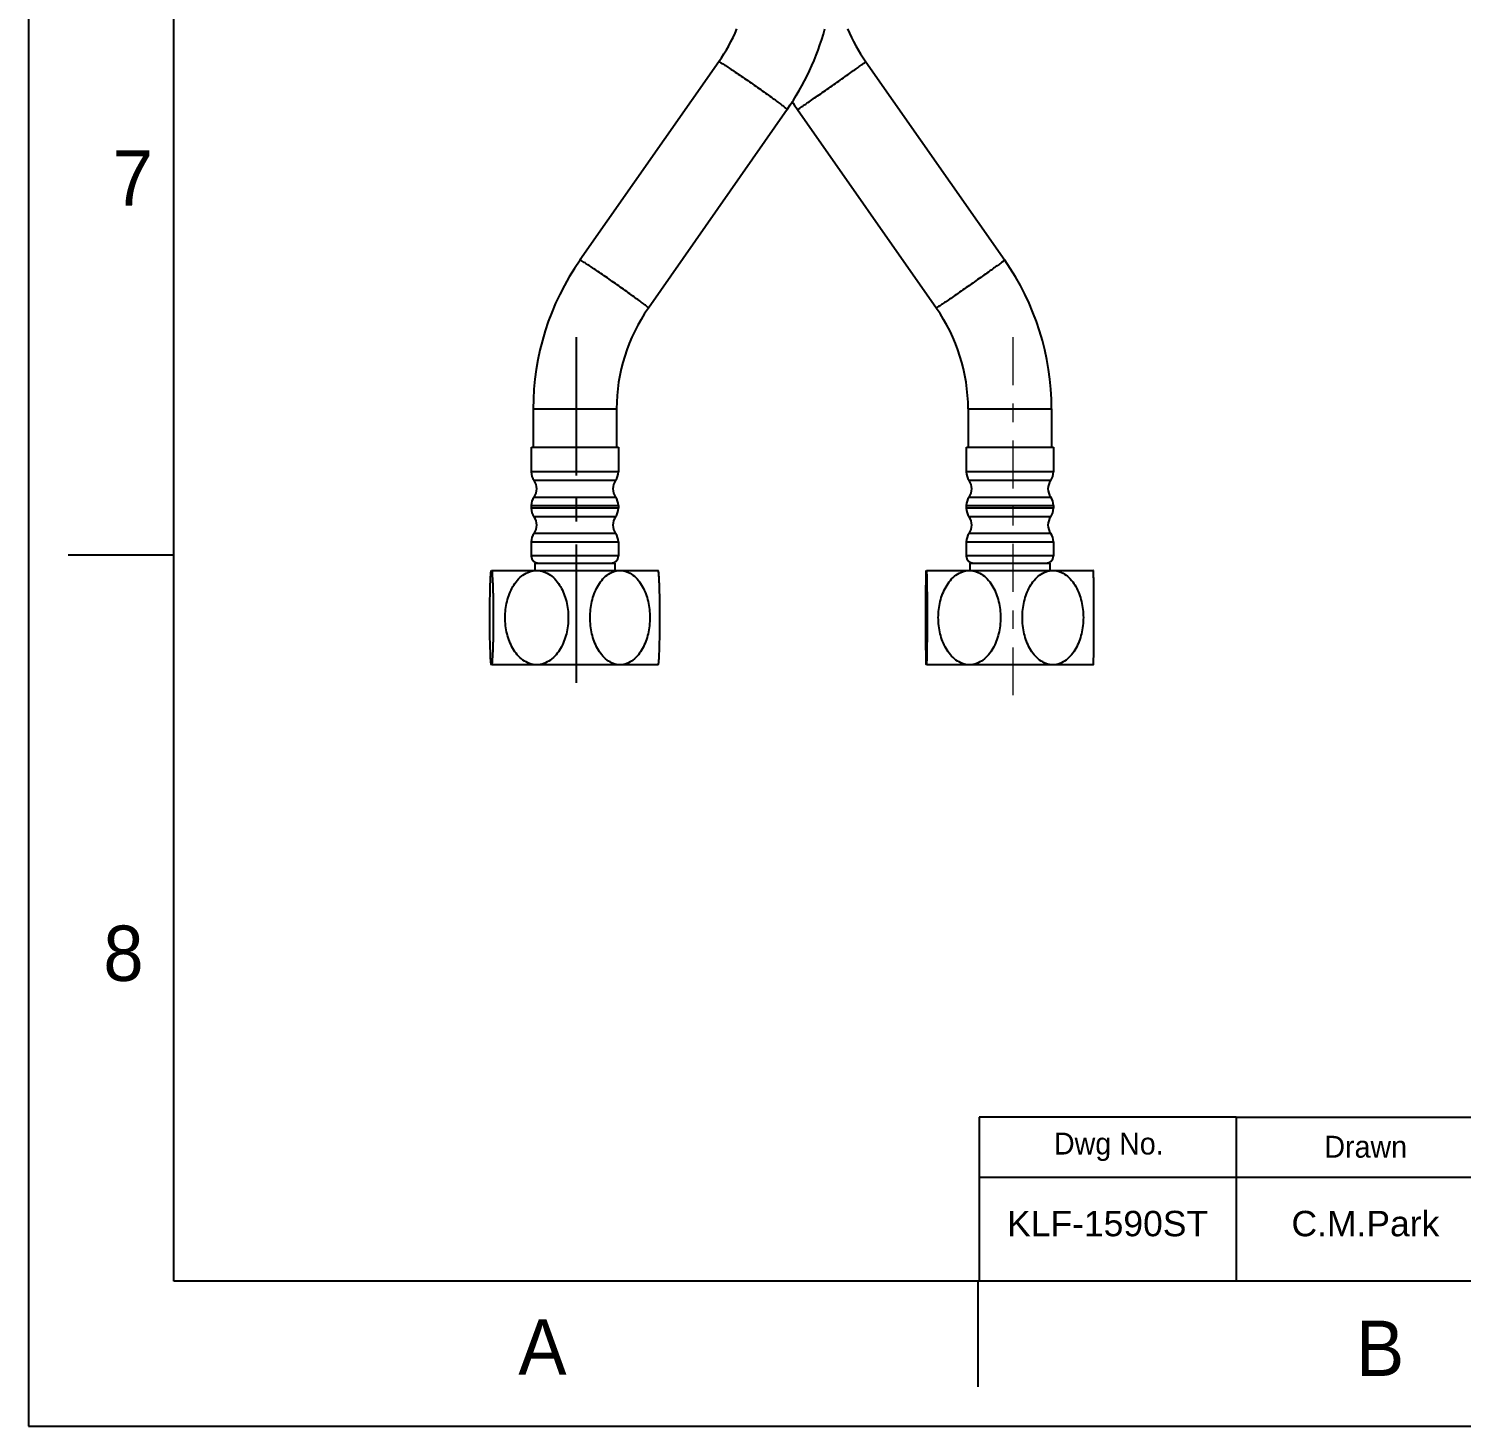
# Model space of a CAD drawing. Extents: x 14141 to 14735, y -16276 to -15436.
# Drawn here: x 14140.5 to 14338, y -16276.1 to -16083.6 of the extents above; entities that cross this region are included whole.
import ezdxf

# ---------------------------------------------------------------- set-up
doc = ezdxf.new("R2010")
doc.units = 0
doc.header["$MEASUREMENT"] = 0
doc.linetypes.add('CENTER', pattern=[47.5, 22, -8.5, 8.5, -8.5])
doc.linetypes.add('CENTER2', pattern=[28.575, 19.05, -3.175, 3.175, -3.175])
doc.layers.get('0').update_dxf_attribs({"linetype": 'CONTINUOUS'})
for name, color, linetype in [('CENTER', 1, 'CENTER2'), ('FORM', 7, 'CONTINUOUS'), ('TEXT', 2, 'CONTINUOUS')]:
    doc.layers.add(name, color=color, linetype=linetype)
doc.styles.add('ARIAL', font='arial.ttf')
doc.styles.get("Standard").update_dxf_attribs({"font": 'Gulim.ttf'})

msp = doc.modelspace()

# ---------------------------------------------------------------- linework, layer by layer
at = {"color": 7, "linetype": 'Continuous'}
for p, q in [((14235.64, -16088.1), (14216.51, -16115.45)), ((14235.64, -16088.1), (14235.65, -16088.1)), ((14255.9, -16088.1), (14275.05, -16115.45)), ((14245.06, -16094.69), (14225.94, -16122.04)), ((14246.48, -16094.69), (14246.48, -16094.69)), ((14246.48, -16094.69), (14265.63, -16122.04)), ((14216.52, -16115.45), (14216.51, -16115.45)), ((14265.63, -16122.04), (14265.63, -16122.04)), ((14210.05, -16135.95), (14221.55, -16135.95)), ((14210.05, -16135.95), (14210.05, -16141.19)), ((14221.55, -16135.95), (14221.55, -16141.19)), ((14270.01, -16135.95), (14281.51, -16135.95)), ((14270.01, -16135.95), (14270.01, -16141.19)), ((14281.51, -16135.95), (14281.51, -16141.19)), ((14209.8, -16141.19), (14209.8, -16144.63)), ((14209.81, -16141.19), (14221.8, -16141.19)), ((14221.8, -16141.19), (14221.8, -16144.63)), ((14269.76, -16141.19), (14269.76, -16144.63)), ((14269.77, -16141.19), (14281.76, -16141.19)), ((14281.76, -16141.19), (14281.76, -16144.63)), ((14221.8, -16144.63), (14209.8, -16144.63)), ((14221.43, -16145.79), (14210.18, -16145.79)), ((14281.76, -16144.63), (14269.76, -16144.63)), ((14281.39, -16145.79), (14270.14, -16145.79)), ((14210.18, -16148.08), (14221.43, -16148.08)), ((14270.14, -16148.08), (14281.39, -16148.08)), ((14209.8, -16149.25), (14221.8, -16149.25)), ((14209.8, -16149.25), (14209.8, -16149.63)), ((14221.8, -16149.63), (14209.8, -16149.63)), ((14221.8, -16149.25), (14221.8, -16149.63)), ((14269.76, -16149.25), (14281.76, -16149.25)), ((14269.76, -16149.25), (14269.76, -16149.63)), ((14281.76, -16149.63), (14269.76, -16149.63)), ((14281.76, -16149.25), (14281.76, -16149.63)), ((14221.43, -16150.79), (14210.18, -16150.79)), ((14281.39, -16150.79), (14270.14, -16150.79)), ((14209.8, -16154.25), (14221.8, -16154.25)), ((14209.8, -16154.25), (14209.8, -16156.19)), ((14210.18, -16153.08), (14221.43, -16153.08)), ((14221.8, -16154.25), (14221.8, -16156.19)), ((14269.76, -16154.25), (14281.76, -16154.25)), ((14269.76, -16154.25), (14269.76, -16156.19)), ((14270.14, -16153.08), (14281.39, -16153.08)), ((14281.76, -16154.25), (14281.76, -16156.19)), ((14221.8, -16156.19), (14209.8, -16156.19)), ((14281.76, -16156.19), (14269.76, -16156.19)), ((14204.28, -16158.26), (14204.3, -16158.19)), ((14204.29, -16158.23), (14204.32, -16158.19)), ((14204.31, -16158.19), (14227.3, -16158.19)), ((14210.3, -16157.19), (14210.3, -16158.19)), ((14210.31, -16157.19), (14221.3, -16157.19)), ((14221.3, -16157.19), (14221.3, -16158.19)), ((14227.33, -16158.26), (14227.3, -16158.19)), ((14264.26, -16158.22), (14264.26, -16158.19)), ((14264.26, -16158.19), (14264.27, -16158.19)), ((14264.27, -16158.19), (14287.26, -16158.19)), ((14270.26, -16157.19), (14270.26, -16158.19)), ((14270.27, -16157.19), (14281.26, -16157.19)), ((14281.26, -16157.19), (14281.26, -16158.19)), ((14287.27, -16158.22), (14287.26, -16158.19)), ((14204.29, -16171.14), (14204.27, -16171.06)), ((14204.3, -16171.19), (14204.28, -16171.11)), ((14204.32, -16171.19), (14204.29, -16171.15)), ((14227.3, -16171.19), (14204.31, -16171.19)), ((14227.3, -16171.19), (14227.33, -16171.11)), ((14227.32, -16171.14), (14227.34, -16171.06)), ((14264.26, -16171.19), (14264.26, -16171.16)), ((14264.27, -16171.19), (14264.26, -16171.18)), ((14264.27, -16171.18), (14264.27, -16171.19)), ((14287.26, -16171.19), (14264.27, -16171.19)), ((14287.26, -16171.19), (14287.27, -16171.16))]:
    msp.add_line(p, q, dxfattribs=at)
for centre, radius, start, end in [((14215.7, -16074.16), 24.33, 325.0497, 337.2577), ((14215.51, -16074.08), 36.03, 325.1059, 344.7401), ((14275.83, -16074.16), 24.32, 202.769, 214.9788), ((14275.73, -16074.22), 35.7, 212.7536, 214.9951), ((14245.83, -16135.95), 35.77, 145.0354, 180.0023), ((14245.76, -16135.95), 35.75, 359.9997, 34.9955), ((14245.83, -16135.95), 24.27, 145.0371, 180.0034), ((14245.76, -16135.95), 24.25, 359.9996, 34.9953), ((14211.8, -16144.63), 2, 180, 215.6591), ((14208.55, -16146.96), 2, 0.59, 35.6591), ((14223.05, -16146.96), 2, 144.3409, 179.41), ((14219.8, -16144.63), 2, 324.3409, 0), ((14271.76, -16144.63), 2, 180, 215.6591), ((14268.51, -16146.96), 2, 0.59, 35.6591), ((14283.01, -16146.96), 2, 144.3409, 179.41), ((14279.76, -16144.63), 2, 324.3409, 0), ((14211.8, -16149.25), 2, 144.3409, 180), ((14208.55, -16146.92), 2, 324.3409, 359.41), ((14223.05, -16146.92), 2, 180.59, 215.6591), ((14219.8, -16149.25), 2, 0, 35.6591), ((14271.76, -16149.25), 2, 144.3409, 180), ((14268.51, -16146.92), 2, 324.3409, 359.41), ((14283.01, -16146.92), 2, 180.59, 215.6591), ((14279.76, -16149.25), 2, 0, 35.6591), ((14211.8, -16149.63), 2, 180, 215.6591), ((14219.8, -16149.63), 2, 324.3409, 0), ((14271.76, -16149.63), 2, 180, 215.6591), ((14279.76, -16149.63), 2, 324.3409, 0), ((14208.55, -16151.96), 2, 0.59, 35.6591), ((14208.55, -16151.92), 2, 324.3409, 359.41), ((14223.05, -16151.96), 2, 144.3409, 179.41), ((14223.05, -16151.92), 2, 180.59, 215.6591), ((14268.51, -16151.96), 2, 0.59, 35.6591), ((14268.51, -16151.92), 2, 324.3409, 359.41), ((14283.01, -16151.96), 2, 144.3409, 179.41), ((14283.01, -16151.92), 2, 180.59, 215.6591), ((14211.8, -16154.25), 2, 144.3409, 180), ((14219.8, -16154.25), 2, 0, 35.6591), ((14271.76, -16154.25), 2, 144.3409, 180), ((14279.76, -16154.25), 2, 0, 35.6591), ((14210.8, -16156.19), 1, 180, 270), ((14220.8, -16156.19), 1, 270, 0), ((14270.76, -16156.19), 1, 180, 270), ((14280.76, -16156.19), 1, 270, 0)]:
    msp.add_arc(centre, radius, start, end, dxfattribs=at)
for points, knots in [([(14235.65, -16088.1), (14235.7, -16088.1), (14235.85, -16088.21), (14236.16, -16088.37), (14236.62, -16088.67), (14237.23, -16089.07), (14237.95, -16089.55), (14239.07, -16090.31), (14240.53, -16091.32), (14241.98, -16092.35), (14243.06, -16093.13), (14243.74, -16093.63), (14244.29, -16094.04), (14244.66, -16094.33), (14244.88, -16094.5), (14244.98, -16094.59), (14245.03, -16094.65), (14245.07, -16094.68), (14245.06, -16094.69)], [0, 0, 0, 0, 0.013451, 0.044946, 0.093417, 0.157085, 0.233575, 0.320022, 0.5096, 0.697706, 0.782366, 0.856447, 0.917174, 0.962294, 0.978458, 0.990152, 0.997288, 1, 1, 1, 1]), ([(14246.48, -16094.69), (14246.5, -16094.69), (14246.53, -16094.66), (14246.61, -16094.62), (14246.73, -16094.54), (14246.97, -16094.38), (14247.38, -16094.11), (14247.96, -16093.71), (14248.68, -16093.22), (14249.79, -16092.45), (14250.97, -16091.63), (14252.16, -16090.79), (14253.03, -16090.18), (14253.82, -16089.61), (14254.52, -16089.12), (14255.02, -16088.76), (14255.35, -16088.52), (14255.55, -16088.37), (14255.69, -16088.26), (14255.82, -16088.18), (14255.86, -16088.13), (14255.91, -16088.11), (14255.9, -16088.1)], [0, 0, 0, 0, 0.003119, 0.010951, 0.023443, 0.040487, 0.087508, 0.150234, 0.226282, 0.312749, 0.503504, 0.600531, 0.693726, 0.779546, 0.854721, 0.916383, 0.941397, 0.962192, 0.978586, 0.99041, 0.997558, 1, 1, 1, 1]), ([(14225.94, -16122.04), (14225.94, -16122.03), (14225.9, -16121.99), (14225.86, -16121.94), (14225.75, -16121.85), (14225.54, -16121.68), (14225.16, -16121.39), (14224.61, -16120.97), (14223.93, -16120.48), (14222.85, -16119.7), (14221.41, -16118.67), (14219.94, -16117.66), (14218.82, -16116.9), (14218.1, -16116.41), (14217.5, -16116.02), (14217.03, -16115.71), (14216.72, -16115.55), (14216.57, -16115.45), (14216.52, -16115.45)], [0, 0, 0, 0, 0.002712, 0.009848, 0.021542, 0.037706, 0.082826, 0.143553, 0.217634, 0.302294, 0.4904, 0.679978, 0.766425, 0.842915, 0.906583, 0.955054, 0.986549, 1, 1, 1, 1]), ([(14275.05, -16115.45), (14275.06, -16115.45), (14275, -16115.48), (14274.96, -16115.53), (14274.84, -16115.61), (14274.7, -16115.72), (14274.5, -16115.86), (14274.17, -16116.11), (14273.66, -16116.47), (14272.97, -16116.96), (14272.17, -16117.53), (14271.31, -16118.13), (14270.11, -16118.97), (14268.94, -16119.79), (14267.82, -16120.57), (14267.11, -16121.06), (14266.52, -16121.46), (14266.12, -16121.73), (14265.88, -16121.89), (14265.76, -16121.97), (14265.68, -16122.01), (14265.64, -16122.04), (14265.63, -16122.04)], [0, 0, 0, 0, 0.002442, 0.00959, 0.021414, 0.037808, 0.058603, 0.083617, 0.145279, 0.220454, 0.306274, 0.399469, 0.496496, 0.687251, 0.773718, 0.849766, 0.912492, 0.959513, 0.976557, 0.989049, 0.996881, 1, 1, 1, 1]), ([(14204.08, -16164.69), (14204.08, -16163.99), (14204.09, -16162.65), (14204.12, -16161.03), (14204.16, -16159.85), (14204.19, -16159.14), (14204.23, -16158.62), (14204.26, -16158.33), (14204.29, -16158.23)], [0, 0, 0, 0, 0.322331, 0.622349, 0.75464, 0.867435, 0.952423, 1, 1, 1, 1]), ([(14204.32, -16158.19), (14204.34, -16158.19), (14204.35, -16158.27), (14204.38, -16158.38), (14204.4, -16158.59), (14204.43, -16158.98), (14204.47, -16159.61), (14204.5, -16160.46), (14204.53, -16161.44), (14204.55, -16162.86), (14204.56, -16163.95), (14204.56, -16164.69)], [0, 0, 0, 0, 0.007871, 0.027864, 0.059633, 0.101809, 0.211483, 0.346022, 0.49724, 0.659362, 1, 1, 1, 1]), ([(14206.19, -16164.69), (14206.19, -16163.94), (14206.36, -16162.46), (14207.15, -16160.4), (14208.5, -16158.72), (14209.88, -16158.19), (14210.55, -16158.19)], [0, 0, 0, 0, 0.261751, 0.519044, 0.76646, 1, 1, 1, 1]), ([(14210.55, -16158.19), (14211.21, -16158.19), (14212.59, -16158.72), (14213.94, -16160.4), (14214.73, -16162.46), (14214.9, -16163.94), (14214.9, -16164.69)], [0, 0, 0, 0, 0.233538, 0.480949, 0.738254, 1, 1, 1, 1]), ([(14217.91, -16164.69), (14217.91, -16163.94), (14218.07, -16162.47), (14218.82, -16160.42), (14220.08, -16158.74), (14221.4, -16158.19), (14222.03, -16158.19)], [0, 0, 0, 0, 0.266679, 0.527096, 0.773472, 1, 1, 1, 1]), ([(14222.03, -16158.19), (14222.66, -16158.19), (14223.99, -16158.74), (14225.24, -16160.42), (14225.99, -16162.47), (14226.15, -16163.94), (14226.15, -16164.69)], [0, 0, 0, 0, 0.226526, 0.472897, 0.733327, 1, 1, 1, 1]), ([(14227.53, -16164.69), (14227.53, -16163.99), (14227.52, -16162.65), (14227.49, -16161.03), (14227.45, -16159.85), (14227.42, -16159.14), (14227.37, -16158.62), (14227.35, -16158.33), (14227.32, -16158.23)], [0, 0, 0, 0, 0.322332, 0.622335, 0.754608, 0.867416, 0.952425, 1, 1, 1, 1]), ([(14264.18, -16164.69), (14264.18, -16163.96), (14264.19, -16162.57), (14264.19, -16160.89), (14264.21, -16159.69), (14264.22, -16158.99), (14264.25, -16158.51), (14264.24, -16158.26), (14264.26, -16158.19)], [0, 0, 0, 0, 0.334228, 0.64295, 0.776785, 0.88773, 0.96576, 1, 1, 1, 1]), ([(14264.27, -16158.19), (14264.28, -16158.19), (14264.27, -16158.26), (14264.28, -16158.29), (14264.28, -16158.32)], [0, 0, 0, 0, 0.259118, 1, 1, 1, 1]), ([(14264.28, -16158.32), (14264.3, -16158.64), (14264.32, -16159.48), (14264.35, -16161.61), (14264.35, -16163.41), (14264.35, -16164.69)], [0, 0, 0, 0, 0.151609, 0.397007, 1, 1, 1, 1]), ([(14265.9, -16164.69), (14265.9, -16163.94), (14266.07, -16162.46), (14266.85, -16160.41), (14268.17, -16158.73), (14269.53, -16158.19), (14270.19, -16158.19)], [0, 0, 0, 0, 0.263235, 0.521463, 0.768557, 1, 1, 1, 1]), ([(14270.19, -16158.19), (14270.84, -16158.19), (14272.2, -16158.73), (14273.53, -16160.41), (14274.3, -16162.46), (14274.47, -16163.94), (14274.47, -16164.69)], [0, 0, 0, 0, 0.23144, 0.47853, 0.73677, 1, 1, 1, 1]), ([(14277.49, -16164.69), (14277.49, -16163.94), (14277.65, -16162.46), (14278.41, -16160.41), (14279.7, -16158.73), (14281.04, -16158.19), (14281.69, -16158.19)], [0, 0, 0, 0, 0.264991, 0.524332, 0.771055, 1, 1, 1, 1]), ([(14281.69, -16158.19), (14282.33, -16158.19), (14283.67, -16158.73), (14284.96, -16160.41), (14285.72, -16162.46), (14285.89, -16163.94), (14285.89, -16164.69)], [0, 0, 0, 0, 0.228943, 0.475661, 0.735015, 1, 1, 1, 1]), ([(14287.35, -16164.69), (14287.35, -16163.96), (14287.34, -16162.57), (14287.33, -16160.89), (14287.32, -16159.69), (14287.31, -16158.99), (14287.28, -16158.51), (14287.29, -16158.26), (14287.27, -16158.19)], [0, 0, 0, 0, 0.334221, 0.642962, 0.776808, 0.887735, 0.965746, 1, 1, 1, 1]), ([(14204.27, -16171.06), (14204.21, -16170.74), (14204.18, -16169.89), (14204.12, -16168.43), (14204.09, -16166.63), (14204.08, -16165.35), (14204.08, -16164.69)], [0, 0, 0, 0, 0.1523, 0.397666, 0.689244, 1, 1, 1, 1]), ([(14204.56, -16164.69), (14204.56, -16165.43), (14204.55, -16166.52), (14204.53, -16167.94), (14204.5, -16168.91), (14204.47, -16169.77), (14204.43, -16170.39), (14204.4, -16170.79), (14204.38, -16171), (14204.35, -16171.11), (14204.34, -16171.19), (14204.32, -16171.19)], [0, 0, 0, 0, 0.340622, 0.502732, 0.653984, 0.788531, 0.898189, 0.940354, 0.972118, 0.992123, 1, 1, 1, 1]), ([(14210.55, -16171.19), (14209.88, -16171.19), (14208.5, -16170.65), (14207.15, -16168.98), (14206.36, -16166.92), (14206.19, -16165.43), (14206.19, -16164.69)], [0, 0, 0, 0, 0.233538, 0.480949, 0.738254, 1, 1, 1, 1]), ([(14214.9, -16164.69), (14214.9, -16165.43), (14214.73, -16166.92), (14213.94, -16168.98), (14212.59, -16170.65), (14211.21, -16171.19), (14210.55, -16171.19)], [0, 0, 0, 0, 0.261751, 0.519044, 0.76646, 1, 1, 1, 1]), ([(14222.03, -16171.19), (14221.4, -16171.19), (14220.08, -16170.64), (14218.82, -16168.96), (14218.07, -16166.91), (14217.91, -16165.43), (14217.91, -16164.69)], [0, 0, 0, 0, 0.226526, 0.472897, 0.733327, 1, 1, 1, 1]), ([(14226.15, -16164.69), (14226.15, -16165.43), (14225.99, -16166.91), (14225.24, -16168.96), (14223.99, -16170.64), (14222.66, -16171.19), (14222.03, -16171.19)], [0, 0, 0, 0, 0.266679, 0.527096, 0.773472, 1, 1, 1, 1]), ([(14227.34, -16171.06), (14227.4, -16170.74), (14227.43, -16169.89), (14227.49, -16168.43), (14227.52, -16166.63), (14227.53, -16165.35), (14227.53, -16164.69)], [0, 0, 0, 0, 0.152063, 0.397445, 0.689118, 1, 1, 1, 1]), ([(14264.26, -16171.18), (14264.24, -16171.11), (14264.25, -16170.86), (14264.22, -16170.38), (14264.21, -16169.68), (14264.19, -16168.49), (14264.19, -16166.8), (14264.18, -16165.41), (14264.18, -16164.69)], [0, 0, 0, 0, 0.034276, 0.1123, 0.223229, 0.35707, 0.665796, 1, 1, 1, 1]), ([(14264.35, -16164.69), (14264.35, -16165.41), (14264.35, -16166.81), (14264.34, -16168.49), (14264.32, -16169.69), (14264.31, -16170.39), (14264.28, -16170.87), (14264.29, -16171.11), (14264.27, -16171.18)], [0, 0, 0, 0, 0.334723, 0.643806, 0.777705, 0.888568, 0.966303, 1, 1, 1, 1]), ([(14270.19, -16171.19), (14269.53, -16171.19), (14268.17, -16170.65), (14266.85, -16168.97), (14266.07, -16166.92), (14265.9, -16165.43), (14265.9, -16164.69)], [0, 0, 0, 0, 0.23144, 0.47853, 0.73677, 1, 1, 1, 1]), ([(14274.47, -16164.69), (14274.47, -16165.43), (14274.3, -16166.92), (14273.53, -16168.97), (14272.2, -16170.65), (14270.84, -16171.19), (14270.19, -16171.19)], [0, 0, 0, 0, 0.263235, 0.521463, 0.768557, 1, 1, 1, 1]), ([(14281.69, -16171.19), (14281.04, -16171.19), (14279.7, -16170.64), (14278.41, -16168.97), (14277.65, -16166.91), (14277.49, -16165.43), (14277.49, -16164.69)], [0, 0, 0, 0, 0.228943, 0.475661, 0.735015, 1, 1, 1, 1]), ([(14285.89, -16164.69), (14285.89, -16165.43), (14285.72, -16166.91), (14284.96, -16168.97), (14283.67, -16170.64), (14282.33, -16171.19), (14281.69, -16171.19)], [0, 0, 0, 0, 0.264991, 0.524332, 0.771055, 1, 1, 1, 1]), ([(14287.27, -16171.18), (14287.29, -16171.11), (14287.28, -16170.86), (14287.31, -16170.38), (14287.32, -16169.68), (14287.33, -16168.49), (14287.34, -16166.8), (14287.35, -16165.41), (14287.35, -16164.69)], [0, 0, 0, 0, 0.03426, 0.112302, 0.223248, 0.35708, 0.665787, 1, 1, 1, 1])]:
    msp.add_open_spline(points, degree=3, knots=knots, dxfattribs=at)
at = {"layer": 'CENTER'}
msp.add_line((14215.98, -16126.05), (14215.98, -16176.19), dxfattribs=at)
at = {"layer": 'CENTER', "color": 1, "linetype": 'CENTER', "lineweight": 13, "ltscale": 0.3}
msp.add_line((14276.15, -16126.05), (14276.15, -16176.19), dxfattribs=at)
at = {"layer": 'FORM', "color": 7, "linetype": 'Continuous'}
for p, q in [((14140.52, -15436.11), (14140.52, -16276.11)), ((14160.52, -16156.11), (14145.99, -16156.11)), ((14271.33, -16256.12), (14271.33, -16270.65)), ((14140.52, -16276.11), (14734.52, -16276.11))]:
    msp.add_line(p, q, dxfattribs=at)
at = {"layer": 'FORM', "linetype": 'Continuous'}
for p, q in [((14160.52, -16256.11), (14160.52, -15456.11)), ((14714.52, -16256.11), (14160.52, -16256.11))]:
    msp.add_line(p, q, dxfattribs=at)
at = {"layer": 'FORM'}
for p, q in [((14306.93, -16233.51), (14271.52, -16233.51)), ((14271.52, -16233.51), (14271.52, -16256.11)), ((14306.93, -16233.51), (14714.52, -16233.51)), ((14306.93, -16233.51), (14306.93, -16256.11)), ((14271.52, -16241.8), (14624.12, -16241.8))]:
    msp.add_line(p, q, dxfattribs=at)

# ---------------------------------------------------------------- texts
at = {"layer": 'FORM', "char_height": 7.62, "attachment_point": 5}
for s, width, insert in [('7', 50, (14154.87, -16104.13)), ('8', 50, (14153.59, -16210.99)), ('A', 10, (14211.34, -16265.19)), ('B', 10, (14326.79, -16265.36))]:
    msp.add_mtext_dynamic_manual_height_columns(s, width=width, gutter_width=12.5, heights=[0], dxfattribs=dict(at, insert=insert))
at = {"layer": 'TEXT', "char_height": 3.014, "attachment_point": 5}
for s, insert in [('Dwg No.', (14289.4, -16237.61)), ('Drawn', (14324.81, -16237.61))]:
    msp.add_mtext_dynamic_manual_height_columns(s, width=35.4099, gutter_width=18.84, heights=[0], dxfattribs=dict(at, insert=insert))
at = {"layer": 'TEXT', "char_height": 3.5, "attachment_point": 5, "style": 'ARIAL'}
for s, insert in [('KLF-1590ST', (14289.23, -16248.2)), ('C.M.Park', (14324.76, -16248.2))]:
    msp.add_mtext_dynamic_manual_height_columns(s, width=35.4099, gutter_width=18.84, heights=[0], dxfattribs=dict(at, insert=insert))

doc.saveas('drawing.dxf')
